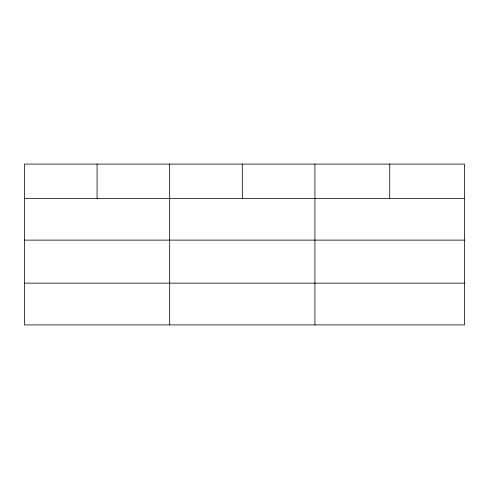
<?xml version="1.0" encoding="UTF-8"?>
<svg xmlns="http://www.w3.org/2000/svg" width="489" height="489" viewBox="0 0 489 489"><rect width="100%" height="100%" fill="white"/><g stroke="black" fill="none" stroke-linecap="round" stroke-linejoin="round"><path stroke-width="0.73" d="M464.55 240.123L464.55 164.084L24.45 164.084L24.45 324.916L464.55 324.916L464.55 240.123L24.45 240.123M24.45 198.357L464.55 198.357M24.45 283.149L464.55 283.149M389.733 164.084L389.733 198.357M314.916 164.084L314.916 324.916M242.299 164.084L242.299 198.357M169.683 164.084L169.683 324.916M97.067 164.084L97.067 198.357"/></g></svg>
